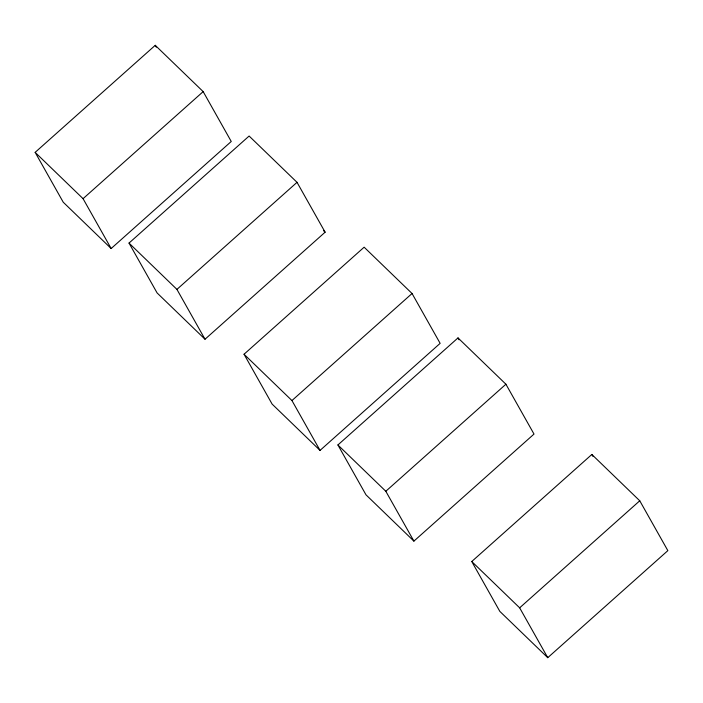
<?xml version="1.0" encoding="UTF-8"?>
<svg xmlns="http://www.w3.org/2000/svg" width="703" height="703" viewBox="0 0 703 703"><rect width="100%" height="100%" fill="white"/><g stroke="black" fill="none" stroke-linecap="round" stroke-linejoin="round"><path stroke-width="1.05" d="M35.15 152.366L155.249 45.317L203.167 91.618L231.252 141.479L111.153 248.528L63.244 202.218L35.15 152.366L83.059 198.668L111.153 248.528M83.059 198.668L203.167 91.618M129.018 243.08L249.117 136.031L297.026 182.332L325.12 232.192L205.021 339.241L157.103 292.94L129.018 243.08L176.928 289.39L205.021 339.241M176.928 289.39L297.026 182.332M244.038 354.242L364.136 247.192L412.055 293.502L440.14 343.354L320.041 450.403L272.131 404.102L244.038 354.242L291.947 400.552L320.041 450.403M291.947 400.552L412.055 293.502M337.906 444.964L458.005 337.906L505.914 384.216L534.008 434.067L413.909 541.125L365.991 494.815L337.906 444.964L385.815 491.265L413.909 541.125M385.815 491.265L505.914 384.216M471.748 561.521L591.847 454.472L639.756 500.782L667.85 550.634L547.751 657.683L499.833 611.382L471.748 561.521L519.658 607.831L547.751 657.683M519.658 607.831L639.756 500.782M323.547 230.672L325.12 232.192M591.847 454.472L592.901 456.352M458.005 337.906L459.059 339.795M155.249 45.317L156.312 47.198"/></g></svg>
